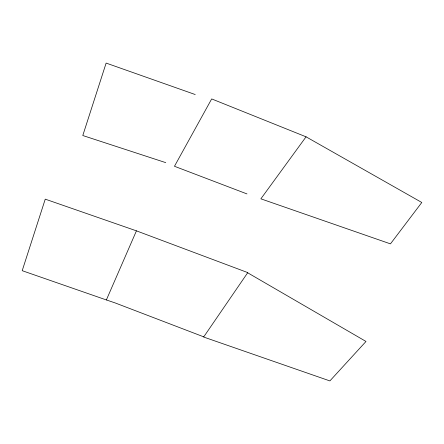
<?xml version="1.0" encoding="UTF-8"?>
<svg xmlns="http://www.w3.org/2000/svg" width="444" height="444" viewBox="0 0 444 444"><rect width="100%" height="100%" fill="white"/><g stroke="black" fill="none" stroke-linecap="round" stroke-linejoin="round"><path stroke-width="0.67" d="M136.436 230.847L45.249 199.151L22.2 270.685L106.371 299.944L136.436 230.847L247.78 272.605L203.624 337.035L329.881 380.919L365.995 341.458L247.713 272.81M306.06 136.819L260.867 198.829L390.454 243.867L421.8 202.481L306.06 136.819L211.677 98.918L174.464 166.278L246.975 193.917M165.751 162.637L82.789 135.525L106.133 63.081L195.227 94.539M106.371 299.944L115.074 302.902L203.691 336.829"/></g></svg>
